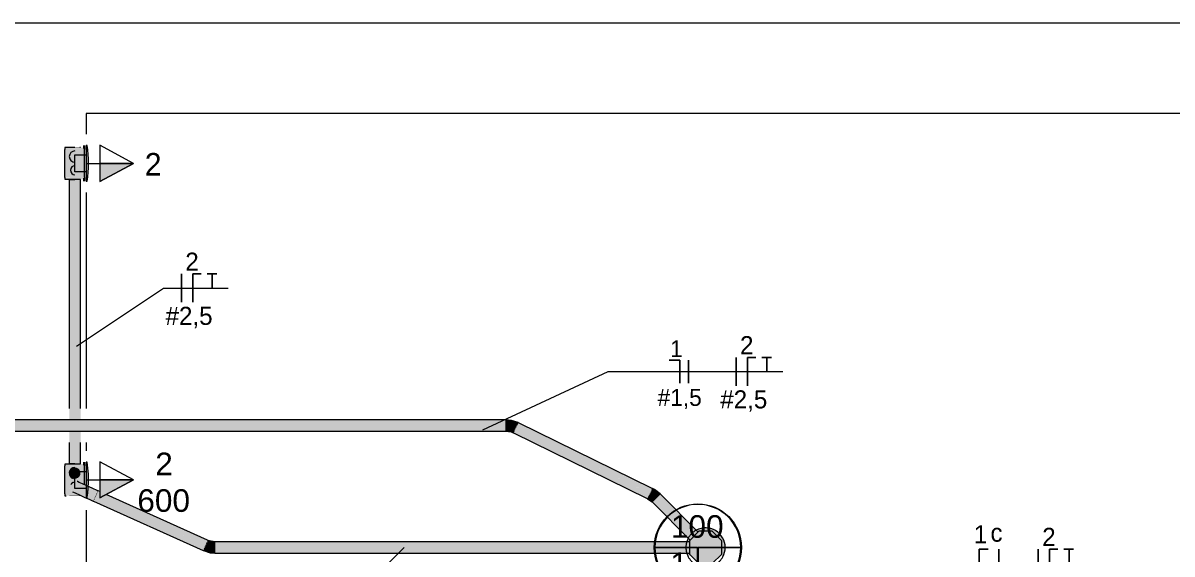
# Model space of a CAD drawing. Header units: metres. Extents: x 42.2 to 73.1, y -1.3 to 59.8.
# Drawn here: x 45.646 to 48.188, y 58.197 to 59.372 of the extents above; entities that cross this region are included whole.
import ezdxf

# ---------------------------------------------------------------- set-up
doc = ezdxf.new("R2010")
doc.units = ezdxf.units.M
doc.linetypes.add('Hidden 1_5', pattern=[0.0022, 0.0015, -0.0007])
for name, color, linetype, lineweight in [('A-ANNO-NOTE', 7, 'Continuous', 18), ('A-DETL', 7, 'Hidden 1_5', 18), ('A-GENM', 7, 'Continuous', 18), ('ARQ-PAR', 7, 'Continuous', 18), ('Dispositivos elétricos', 7, 'Continuous', 70), ('E-LITE-EQPM-IDEN', 7, 'Continuous', 9), ('E-POWR-CNDT', 7, 'Continuous', 35), ('Identificadores de dispositivos elétricos', 7, 'Continuous', 9)]:
    doc.layers.add(name, color=color, linetype=linetype, lineweight=lineweight)
for name, color, linetype, lineweight, true_color in [('BASE ELETRICO__dwg', 7, 'Continuous', 18, 0x767676), ('Fase', 1, 'Continuous', 25, 0xff0000), ('Neutro', 5, 'Continuous', 25, 0x0000ff), ('Terra', 3, 'Continuous', 25, 0x00ff00)]:
    doc.layers.add(name, color=color, linetype=linetype, lineweight=lineweight, true_color=true_color)
doc.styles.add('Arial', font='arial.ttf', dxfattribs={"height": 0.05})
doc.styles.add('Century Gothic', font='GOTHIC.TTF', dxfattribs={"height": 0.05})
doc.styles.add('Century Gothic_1', font='GOTHIC.TTF', dxfattribs={"height": 0.04})
doc.styles.add('Century Gothic_2', font='GOTHIC.TTF', dxfattribs={"height": 0.0375})

# ---------------------------------------------------------------- blocks, each defined once
blk = doc.blocks.new('BASE ELETRICO__dwg-8227098-PLANTA BAIXA - TÉRREO')
at = {"layer": 'ARQ-PAR', "color": 252, "true_color": 0x8e8e8e}
for p, q in [((42.5858, 59.3718), (52.8299, 59.3718)), ((45.7858, 58.9968), (45.7858, 58.5193)), ((45.7858, 58.4443), (45.7858, 58.4257))]:
    blk.add_line(p, q, dxfattribs=at)
at = {"layer": 'ARQ-PAR', "color": 252, "true_color": 0x8e8e8e, "flags": 128}
for points in [[(49.2058, 59.0363), (49.2058, 59.1718), (45.7858, 59.1718), (45.7858, 59.1257)], [(45.7858, 58.294), (45.7858, 57.2018), (46.7861, 57.2018)]]:
    blk.add_lwpolyline(points, dxfattribs=at)
blk = doc.blocks.new('PVC Corrugado Amarelo_Caixa de Luz 4x2 - Linha Eletroduto Corrugado _Amarelo_-V35-PLANTA BAIXA - TÉRREO')
at = {"layer": 'E-POWR-CNDT', "linetype": 'Hidden 1_5', "lineweight": 18, "true_color": 0xffff00}
for points in [[(-0.0355, 0.0371), (-0.0355, 0.025), (-0.035, 0.025), (-0.035, 0.0371)], [(-0.0155, 0.0475), (-0.0121, 0.0475), (-0.0121, 0.048), (-0.0155, 0.048)], [(-0.0121, 0.0478), (-0.0121, 0.0475), (0, 0.0475), (0, 0.048), (-0.0121, 0.048)], [(0, 0.0475), (0.0121, 0.0476), (0.0121, 0.048), (0, 0.048)], [(0.0121, 0.0475), (0.0155, 0.0475), (0.0155, 0.048), (0.0121, 0.048), (0.0121, 0.0476)], [(0.035, 0.0276), (0.035, 0.025), (0.0355, 0.025), (0.0355, 0.0371), (0.035, 0.0371), (0.035, 0.0282)], [(-0.0395, 0.0028), (-0.0371, 0.0028), (-0.0371, 0.0058), (-0.0395, 0.0058)], [(-0.0371, 0.0028), (-0.031, 0.0028), (-0.0313, 0.0058), (-0.0371, 0.0058)], [(-0.0355, 0.0129), (-0.035, 0.0129), (-0.035, 0.025), (-0.0355, 0.025), (-0.0355, 0.0142)], [(-0.031, 0.0058), (-0.031, 0.0028), (0, 0.0028), (0, 0.0058), (-0.0302, 0.0058)], [(0, 0.0028), (0.031, 0.0028), (0.031, 0.0058), (0, 0.0058)], [(0.031, 0.0058), (0.0313, 0.0028), (0.0371, 0.0028), (0.037, 0.0058), (0.0312, 0.0058)], [(0.035, 0.0129), (0.0355, 0.0129), (0.0355, 0.025), (0.035, 0.025), (0.035, 0.0142)], [(0.0371, 0.0058), (0.0371, 0.0028), (0.0395, 0.0028), (0.0395, 0.0058), (0.0389, 0.0058)]]:
    blk.add_hatch(color=2, dxfattribs=at).paths.add_polyline_path(points)
h = blk.add_hatch(color=2, dxfattribs=at)
h.paths.add_polyline_path([(-0.035, 0.0028), (-0.0349, 0), (-0.031, 0), (-0.0313, 0.0028), (-0.0349, 0.0028)])
h.paths.add_polyline_path([(-0.035, 0.0125), (-0.0349, 0.0058), (-0.031, 0.0058), (-0.0313, 0.0475), (-0.035, 0.0474), (-0.035, 0.0125)])
h = blk.add_hatch(color=2, dxfattribs=at)
h.paths.add_polyline_path([(-0.031, 0.0028), (-0.031, 0), (0.031, 0), (0.031, 0.0028), (-0.0283, 0.0028)])
h.paths.add_polyline_path([(-0.031, 0.0125), (-0.031, 0.0058), (0.031, 0.0058), (0.031, 0.0475), (-0.031, 0.0475), (-0.031, 0.0129)])
h.paths.add_polyline_path([(-0.025, 0.025), (-0.0247, 0.0276), (-0.0237, 0.03), (-0.0217, 0.0324), (-0.02, 0.0337), (-0.0176, 0.0347), (-0.015, 0.035), (-0.0114, 0.0342), (-0.01, 0.0337), (-0.0073, 0.0312), (-0.0063, 0.03), (-0.0053, 0.0276), (-0.005, 0.0247), (-0.0056, 0.0218), (-0.0063, 0.02), (-0.0087, 0.0173), (-0.0104, 0.0162), (-0.0124, 0.0153), (-0.015, 0.015), (-0.0185, 0.0157), (-0.02, 0.0163), (-0.0221, 0.0179), (-0.0237, 0.02), (-0.0248, 0.0235)])
h.paths.add_polyline_path([(0.0025, 0.025), (0.0029, 0.0282), (0.0048, 0.0321), (0.0067, 0.0342), (0.0096, 0.0362), (0.0118, 0.0371), (0.015, 0.0375), (0.0184, 0.037), (0.0221, 0.0352), (0.024, 0.0337), (0.0259, 0.031), (0.0271, 0.0282), (0.0275, 0.025), (0.027, 0.0217), (0.0252, 0.0179), (0.0232, 0.0157), (0.0213, 0.0142), (0.0173, 0.0128), (0.0149, 0.0125), (0.0118, 0.0129), (0.0088, 0.0142), (0.006, 0.0163), (0.0042, 0.0187), (0.0029, 0.0218), (0.0026, 0.0241)])
h = blk.add_hatch(color=2, dxfattribs=at)
h.paths.add_polyline_path([(-0.025, 0.025), (-0.0244, 0.0218), (-0.0237, 0.02), (-0.0221, 0.0179), (-0.0196, 0.0162), (-0.0176, 0.0153), (-0.015, 0.015), (-0.0124, 0.0153), (-0.01, 0.0163), (-0.0073, 0.0187), (-0.0062, 0.0204), (-0.0052, 0.0234), (-0.005, 0.025), (-0.0056, 0.0282), (-0.0063, 0.03), (-0.0079, 0.0321), (-0.011, 0.0341), (-0.0129, 0.0347), (-0.015, 0.035), (-0.0186, 0.0342), (-0.02, 0.0337), (-0.0221, 0.0321), (-0.0237, 0.03), (-0.0248, 0.0266)])
h.paths.add_polyline_path([(0.0025, 0.025), (0.0029, 0.0218), (0.0048, 0.0179), (0.0065, 0.0159), (0.0096, 0.0138), (0.0118, 0.0129), (0.0157, 0.0126), (0.0182, 0.0129), (0.0221, 0.0148), (0.024, 0.0163), (0.0263, 0.0198), (0.0271, 0.0218), (0.0275, 0.025), (0.027, 0.0283), (0.0252, 0.0321), (0.0233, 0.0342), (0.0213, 0.0358), (0.0172, 0.0372), (0.015, 0.0375), (0.0118, 0.0371), (0.0088, 0.0358), (0.006, 0.0337), (0.0038, 0.0303), (0.0028, 0.0276), (0.0027, 0.0267)])
h = blk.add_hatch(color=2, dxfattribs=at)
h.paths.add_polyline_path([(0.031, 0.0104), (0.031, 0.0058), (0.035, 0.0058), (0.0349, 0.0475), (0.031, 0.0475), (0.031, 0.0125)])
h.paths.add_polyline_path([(0.031, 0), (0.035, 0), (0.0349, 0.0028), (0.031, 0.0028)])
at = {"layer": 'E-POWR-CNDT', "lineweight": 18}
for p, q in [((-0.035, 0.0375), (-0.0355, 0.0375)), ((-0.035, 0.0375), (-0.0355, 0.0375)), ((-0.0355, 0.0375), (-0.0355, 0.025)), ((-0.035, 0.0475), (-0.035, 0.025)), ((-0.031, 0.0475), (-0.035, 0.0475)), ((-0.031, 0.0475), (0.031, 0.0475)), ((-0.016, 0.048), (-0.016, 0.0475)), ((-0.0122, 0.048), (-0.016, 0.048)), ((-0.0125, 0.048), (-0.0125, 0.0475)), ((0, 0.048), (-0.0125, 0.048)), ((0.0125, 0.048), (0, 0.048)), ((0.016, 0.048), (0.0122, 0.048)), ((0.0125, 0.0475), (0.0125, 0.048)), ((0.016, 0.0475), (0.016, 0.048)), ((0.035, 0.0475), (0.031, 0.0475)), ((0.035, 0.025), (0.035, 0.0475)), ((0.0355, 0.0375), (0.035, 0.0375)), ((0.0355, 0.0375), (0.035, 0.0375)), ((0.0355, 0.025), (0.0355, 0.0375)), ((0.0355, 0.0371), (0.0355, 0.0375)), ((-0.0371, 0.0058), (-0.0395, 0.0058)), ((-0.0395, 0.0028), (-0.0371, 0.0028)), ((-0.0327, 0.0058), (-0.0371, 0.0058)), ((-0.0371, 0.0028), (-0.031, 0.0028)), ((-0.0355, 0.0142), (-0.0355, 0.0125)), ((0.031, 0.0028), (0.0371, 0.0028)), ((0.0371, 0.0058), (0.0327, 0.0058)), ((0.0355, 0.0125), (0.0355, 0.0142)), ((0.0355, 0.0125), (0.0355, 0.0129)), ((0.0395, 0.0058), (0.0371, 0.0058)), ((0.0371, 0.0028), (0.0395, 0.0028))]:
    blk.add_line(p, q, dxfattribs=at)
for centre, radius in [((-0.015, 0.025), 0.01), ((0.015, 0.025), 0.0125)]:
    blk.add_arc(centre, radius, 360, 180, dxfattribs=at)
blk = doc.blocks.new('PVC Corrugado Amarelo_Caixa de Octogonal 4x4 - PVC Corrugado Amarelo_Caixa de Octogonal 4x4-V3-PLANTA BAIXA - TÉRREO')
at = {"layer": 'Dispositivos elétricos', "linetype": 'Hidden 1_5', "lineweight": 18, "true_color": 0xffff00}
h = blk.add_hatch(color=2, dxfattribs=at)
h.paths.add_polyline_path([(0, -0.0435), (0.0121, -0.0417), (0.0205, -0.0382), (0.0165, -0.0342), (0.0148, -0.0358), (-0.0148, -0.0358), (-0.0165, -0.0342), (-0.0205, -0.0382), (-0.0113, -0.042), (-0.0032, -0.0431)])
h.paths.add_polyline_path([(0.0382, -0.0205), (0.042, -0.0113), (0.0435, 0), (0.042, 0.0113), (0.0377, 0.0218), (0.0308, 0.0308), (0.0218, 0.0377), (0.0113, 0.042), (0, 0.0435), (-0.0121, 0.0417), (-0.0205, 0.0382), (-0.0165, 0.0342), (-0.0148, 0.0358), (0.0148, 0.0358), (0.0358, 0.0148), (0.0358, -0.0148), (0.0342, -0.0165), (0.0371, -0.0194)])
h.paths.add_polyline_path([(-0.0382, -0.0205), (-0.0342, -0.0165), (-0.0358, -0.0148), (-0.0358, -0.0125), (-0.0415, -0.0125), (-0.0388, -0.0191)])
h.paths.add_polyline_path([(-0.0381, 0.0125), (-0.0358, 0.0125), (-0.0358, 0.0148), (-0.0342, 0.0165), (-0.0382, 0.0205), (-0.0414, 0.0125), (-0.04, 0.0125)])
blk.add_hatch(color=2, dxfattribs=at).paths.add_polyline_path([(-0.0148, -0.0358), (0.0148, -0.0358), (0.0358, -0.0148), (0.0358, 0.0148), (0.0148, 0.0358), (-0.0148, 0.0358), (-0.0358, 0.0148), (-0.0358, -0.0148), (-0.0165, -0.0342)])
at = {"layer": 'A-DETL'}
for start, end in [(118.2907, 151.6798), (163.294, 180), (180, 196.706), (208.3005, 241.6995), (298.2907, 331.6811)]:
    blk.add_arc((0, 0), 0.0435, start, end, dxfattribs=at)
at = {"layer": 'Dispositivos elétricos', "lineweight": 18}
for p, q in [((-0.0148, 0.0358), (-0.0358, 0.0148)), ((0.0148, 0.0358), (-0.0148, 0.0358)), ((0.0358, 0.0148), (0.0148, 0.0358)), ((-0.0358, 0.0148), (-0.0358, -0.0148)), ((0.0358, -0.0148), (0.0358, 0.0148)), ((-0.0358, -0.0148), (-0.0148, -0.0358)), ((0.0148, -0.0358), (0.0358, -0.0148)), ((-0.0148, -0.0358), (0.0148, -0.0358))]:
    blk.add_line(p, q, dxfattribs=at)
for start, end in [(360, 118.2252), (151.7453, 163.2285), (331.7467, 360), (196.7715, 208.235), (241.765, 298.2252)]:
    blk.add_arc((0, 0), 0.0435, start, end, dxfattribs=at)
blk = doc.blocks.new('1_a_1 Tomada 2P_T_Conjunto 4x2 - a_ Tomada 2P_T 10A-V44-PLANTA BAIXA - TÉRREO')
at = {"layer": 'A-GENM', "true_color": 0xfbfbfb}
for points in [[(0.0395, 0.002), (0, 0.0051), (-0.0395, 0.002), (-0.0395, 0), (0.0395, 0)], [(0.0185, 0.0051), (0.0185, 0.0056), (-0.0185, 0.0056), (-0.0185, 0.0037), (0, 0.0051), (0.0185, 0.0037)]]:
    blk.add_hatch(color=7, dxfattribs=at).paths.add_polyline_path(points)
at = {"layer": 'A-DETL'}
blk.add_line((-0.0175, -0.0114), (-0.0173, -0.0114), dxfattribs=at)
at = {"layer": 'A-GENM'}
for p, q in [((-0.0395, 0.002), (-0.0395, 0)), ((-0.0395, 0), (0, 0)), ((0, 0), (0.0395, 0)), ((0.0395, 0), (0.0395, 0.002))]:
    blk.add_line(p, q, dxfattribs=at)
blk.add_arc((0, -0.2479), 0.253, 81.0302, 98.9698, dxfattribs=at)
blk = doc.blocks.new('1_a_1 Tomada 2P_T_Conjunto 4x2 - a_ Tomada 2P_T 10A-8295509-PLANTA BAIXA - TÉRREO')
at = {"layer": 'A-GENM', "true_color": 0xfbfbfb}
for points in [[(0.0145, 0.004), (0, 0.0051), (-0.0395, 0.002), (-0.0395, 0), (0.0126, 0), (0.0133, 0.0015)], [(0.0152, 0.0056), (-0.0185, 0.0056), (-0.0185, 0.0037), (0, 0.0051), (0.0145, 0.0041), (0.015, 0.0051)]]:
    blk.add_hatch(color=7, dxfattribs=at).paths.add_polyline_path(points)
at = {"layer": 'A-DETL'}
for p, q in [((0.0395, 0), (0.0395, 0.002)), ((0.0126, 0), (0.0395, 0))]:
    blk.add_line(p, q, dxfattribs=at)
blk.add_arc((0, -0.2479), 0.253, 81.0302, 86.7031, dxfattribs=at)
at = {"layer": 'A-GENM'}
for p, q in [((-0.0395, 0.002), (-0.0395, 0)), ((-0.0395, 0), (0, 0)), ((0, 0), (0.0126, 0))]:
    blk.add_line(p, q, dxfattribs=at)
blk.add_arc((0, -0.2479), 0.253, 86.7144, 98.9698, dxfattribs=at)
blk = doc.blocks.new('PVC Corrugado Amarelo_Caixa de Luz 4x2 - Linha Eletroduto Corrugado _Amarelo_-V36-PLANTA BAIXA - TÉRREO')
at = {"layer": 'E-POWR-CNDT', "linetype": 'Hidden 1_5', "lineweight": 18, "true_color": 0xffff00}
for points in [[(-0.0355, 0.0338), (-0.0355, 0.025), (-0.035, 0.025), (-0.035, 0.0371), (-0.0355, 0.0371), (-0.0355, 0.0342)], [(-0.035, 0.0347), (-0.0349, 0.0111), (-0.031, 0.0191), (-0.0313, 0.0475), (-0.035, 0.0474), (-0.035, 0.0358)], [(-0.0155, 0.0475), (-0.0121, 0.0475), (-0.0121, 0.048), (-0.0155, 0.048)], [(-0.0121, 0.0478), (-0.0121, 0.0475), (0, 0.0475), (0, 0.048), (-0.0121, 0.048)], [(0, 0.0475), (0.0121, 0.0476), (0.0121, 0.048), (0, 0.048)], [(0.0025, 0.025), (0.0029, 0.0218), (0.0048, 0.0179), (0.0065, 0.0159), (0.0088, 0.0142), (0.0118, 0.0129), (0.0157, 0.0126), (0.0182, 0.0129), (0.0221, 0.0148), (0.024, 0.0163), (0.0263, 0.0198), (0.0271, 0.0218), (0.0275, 0.025), (0.0271, 0.0282), (0.0252, 0.0321), (0.0233, 0.0342), (0.0213, 0.0358), (0.0172, 0.0372), (0.015, 0.0375), (0.0118, 0.0371), (0.0088, 0.0358), (0.006, 0.0337), (0.0038, 0.0303), (0.0028, 0.0276), (0.0027, 0.0267)], [(0.0121, 0.048), (0.0121, 0.0475), (0.0155, 0.0475), (0.0155, 0.048), (0.0139, 0.048)], [(0.035, 0.025), (0.035, 0.025), (0.0355, 0.025), (0.0355, 0.0371), (0.035, 0.0371), (0.035, 0.0282)], [(-0.0395, 0.0058), (-0.0395, 0.0028), (-0.0385, 0.0028), (-0.0372, 0.0058), (-0.0389, 0.0058)], [(-0.0355, 0.0168), (-0.0355, 0.0129), (-0.035, 0.0129), (-0.035, 0.025), (-0.0355, 0.025), (-0.0355, 0.0177)], [(-0.0113, 0.0028), (0, 0.0028), (0, 0.0058), (-0.0099, 0.0058), (-0.0109, 0.0037)], [(0, 0.0028), (0.031, 0.0028), (0.031, 0.0058), (0, 0.0058)], [(0.031, 0.0058), (0.0313, 0.0028), (0.0371, 0.0028), (0.037, 0.0058), (0.0312, 0.0058)], [(0.035, 0.0218), (0.035, 0.0129), (0.0355, 0.0129), (0.0355, 0.025), (0.035, 0.025)], [(0.0371, 0.0058), (0.0371, 0.0028), (0.0395, 0.0028), (0.0395, 0.0058), (0.0389, 0.0058)]]:
    blk.add_hatch(color=2, dxfattribs=at).paths.add_polyline_path(points)
h = blk.add_hatch(color=2, dxfattribs=at)
h.paths.add_polyline_path([(-0.031, 0.025), (-0.0308, 0.0195), (-0.0285, 0.025), (-0.0259, 0.0309), (-0.0239, 0.0337), (-0.0214, 0.0356), (-0.0194, 0.0367), (-0.0163, 0.0374), (-0.0121, 0.0371), (-0.0089, 0.0358), (-0.0064, 0.0339), (-0.0046, 0.0318), (-0.0031, 0.0284), (-0.0026, 0.0256), (-0.0029, 0.0222), (-0.0044, 0.0186), (-0.0058, 0.0158), (-0.0077, 0.0111), (-0.0099, 0.0058), (0.031, 0.0058), (0.031, 0.0475), (-0.031, 0.0475), (-0.031, 0.025)])
h.paths.add_polyline_path([(-0.0126, 0), (0.031, 0), (0.031, 0.0028), (-0.0113, 0.0027), (-0.0121, 0.0009)])
h.paths.add_polyline_path([(0.0025, 0.025), (0.0029, 0.0282), (0.0048, 0.0321), (0.0067, 0.0342), (0.0088, 0.0358), (0.0118, 0.0371), (0.015, 0.0375), (0.0184, 0.037), (0.0221, 0.0352), (0.024, 0.0337), (0.0259, 0.031), (0.0271, 0.0282), (0.0275, 0.025), (0.0271, 0.0218), (0.0252, 0.0179), (0.0232, 0.0157), (0.0213, 0.0142), (0.0173, 0.0128), (0.0149, 0.0125), (0.0118, 0.0129), (0.0088, 0.0142), (0.006, 0.0163), (0.0042, 0.0187), (0.0029, 0.0218), (0.0026, 0.0241)])
h = blk.add_hatch(color=2, dxfattribs=at)
h.paths.add_polyline_path([(0.031, 0.0125), (0.031, 0.0058), (0.035, 0.0058), (0.0349, 0.0475), (0.031, 0.0475), (0.031, 0.0125)])
h.paths.add_polyline_path([(0.031, 0), (0.035, 0), (0.0349, 0.0028), (0.031, 0.0028)])
at = {"layer": 'A-DETL'}
blk.add_arc((-0.015, 0.025), 0.01, 15, 59.3551, dxfattribs=at)
at = {"layer": 'E-POWR-CNDT', "lineweight": 18}
for p, q in [((-0.035, 0.0475), (-0.035, 0.0446)), ((-0.031, 0.0475), (-0.035, 0.0475)), ((-0.031, 0.0475), (0.031, 0.0475)), ((-0.016, 0.048), (-0.016, 0.0475)), ((-0.0122, 0.048), (-0.016, 0.048)), ((-0.0125, 0.048), (-0.0125, 0.0475)), ((0, 0.048), (-0.0125, 0.048)), ((0.0125, 0.048), (0, 0.048)), ((0.016, 0.048), (0.0122, 0.048)), ((0.0125, 0.0475), (0.0125, 0.048)), ((0.016, 0.0475), (0.016, 0.048)), ((0.035, 0.0475), (0.031, 0.0475)), ((0.035, 0.025), (0.035, 0.0475)), ((0.0355, 0.0375), (0.035, 0.0375)), ((0.0355, 0.0375), (0.035, 0.0375)), ((0.0355, 0.025), (0.0355, 0.0375)), ((0.031, 0.0028), (0.0371, 0.0028)), ((0.0371, 0.0058), (0.0327, 0.0058)), ((0.0355, 0.0125), (0.0355, 0.0142)), ((0.0395, 0.0058), (0.0371, 0.0058)), ((0.0371, 0.0028), (0.0395, 0.0028))]:
    blk.add_line(p, q, dxfattribs=at)
blk.add_arc((0.015, 0.025), 0.0125, 360, 165, dxfattribs=at)
blk = doc.blocks.new('Tag de Luminárias de Teto 2 - Tag de Luminárias de Teto 2-3493498-PLANTA BAIXA - TÉRREO')
at = {"layer": 'E-LITE-EQPM-IDEN'}
for p, q in [((-0.00386, 0), (0.00386, 0)), ((-0.0038, 0.00001), (0.0038, 0.00001)), ((0, 0), (0, -0.00386)), ((-0.00004, -0.00001), (-0.0038, -0.00001)), ((-0.00004, -0.00381), (-0.00004, -0.00001)), ((0.00004, -0.00001), (0.00004, -0.00381)), ((0.0038, -0.00001), (0.00004, -0.00001))]:
    blk.add_line(p, q, dxfattribs=at)
blk.add_circle((0, 0), 0.00386, dxfattribs=at)
for centre, start, end in [((0, 0.00001), 360, 180), ((0, -0.00001), 180, 269.411), ((0, -0.00001), 270.589, 360)]:
    blk.add_arc(centre, 0.0038, start, end, dxfattribs=at)
blk = doc.blocks.new('Fiação_PEX_Tags Eletrical Fixtures - 2_ FNT-4480792-PLANTA BAIXA - TÉRREO')
at = {"layer": 'Fase'}
blk.add_line((-0.00098, 0.00125), (-0.00098, -0.00125), dxfattribs=at)
at = {"layer": 'Identificadores de dispositivos elétricos'}
blk.add_line((-0.00257, 0), (0.00315, 0), dxfattribs=at)
at = {"layer": 'Neutro'}
for p, q in [((0.00002, 0.00125), (0.00002, -0.00125)), ((0.00002, 0.00125), (0.00002, -0.00077)), ((0.00076, 0.00125), (0.00002, 0.00125))]:
    blk.add_line(p, q, dxfattribs=at)
at = {"layer": 'Terra'}
for p, q in [((0.00215, 0.00125), (0.00129, 0.00125)), ((0.00175, 0.00125), (0.00175, 0))]:
    blk.add_line(p, q, dxfattribs=at)
blk = doc.blocks.new('Fiação_Tags Lighting Fixture - 1_ FN-3746626-PLANTA BAIXA - TÉRREO')
at = {"layer": 'E-LITE-EQPM-IDEN', "color": 5, "lineweight": 25, "true_color": 0x0000ff}
for p, q in [((-0.00128, -0.00164), (-0.00034, -0.00164)), ((-0.00034, -0.00164), (-0.00034, -0.00366))]:
    blk.add_line(p, q, dxfattribs=at)
at = {"layer": 'E-LITE-EQPM-IDEN', "color": 1, "lineweight": 25, "true_color": 0xff0000}
blk.add_line((0.00043, -0.00164), (0.00043, -0.00366), dxfattribs=at)
at = {"layer": 'E-LITE-EQPM-IDEN'}
blk.add_line((-0.0026, -0.00265), (0.0026, -0.00265), dxfattribs=at)
blk = doc.blocks.new('Fiação_PEX_Tags Lighting Fixture - 5_ NR-4481221-PLANTA BAIXA - TÉRREO')
at = {"layer": 'E-LITE-EQPM-IDEN', "color": 5, "lineweight": 25, "true_color": 0x0000ff}
for p, q in [((-0.00113, -0.0014), (-0.00113, -0.0039)), ((-0.00033, -0.0014), (-0.00113, -0.0014))]:
    blk.add_line(p, q, dxfattribs=at)
at = {"layer": 'E-LITE-EQPM-IDEN', "lineweight": 25}
blk.add_line((0.00059, -0.0014), (0.00059, -0.00265), dxfattribs=at)
at = {"layer": 'E-LITE-EQPM-IDEN'}
for p in [(-0.00312, -0.00265), (-0.00312, -0.00265), (-0.00312, -0.00265), (-0.00312, -0.00265), (-0.00312, -0.00265), (-0.00312, -0.00265), (-0.00312, -0.00265), (-0.00312, -0.00265), (-0.00312, -0.00265), (-0.00312, -0.00265), (-0.00312, -0.00265), (-0.00312, -0.00265), (-0.00312, -0.00265), (-0.00312, -0.00265), (-0.00312, -0.00265), (-0.00312, -0.00265), (-0.00312, -0.00265), (-0.00312, -0.00265), (-0.00312, -0.00265), (-0.00312, -0.00265), (-0.00312, -0.00265), (-0.00312, -0.00265), (-0.00268, -0.00265)]:
    blk.add_line(p, (0.0026, -0.00265), dxfattribs=at)

msp = doc.modelspace()

# ---------------------------------------------------------------- hatches: boundary and pattern name
at = {"layer": 'A-ANNO-NOTE'}
for points in [[(45.8158, 59.0213), (45.8908, 59.0613), (45.8158, 59.0613), (45.8158, 59.0303)], [(45.8158, 58.3213), (45.8908, 58.3613), (45.8158, 58.3613), (45.8158, 58.3214)]]:
    msp.add_hatch(color=256, dxfattribs=at).paths.add_polyline_path(points)
at = {"layer": 'E-POWR-CNDT', "true_color": 0xffff00}
h = msp.add_hatch(color=2, dxfattribs=at)
h.paths.add_polyline_path([(45.7487, 58.3967), (45.7608, 58.3967), (45.7608, 58.4693), (45.7483, 58.4693), (45.7483, 58.3967)])
h.paths.add_polyline_path([(45.7489, 58.4943), (45.7608, 58.4943), (45.7608, 59.0258), (45.7483, 59.0258), (45.7483, 58.4943), (45.7487, 58.4943)])
h = msp.add_hatch(color=2, dxfattribs=at)
h.paths.add_polyline_path([(45.7716, 58.3967), (45.7733, 58.3967), (45.7733, 58.4693), (45.7608, 58.4693), (45.7608, 58.3967), (45.7696, 58.3967)])
h.paths.add_polyline_path([(45.7729, 58.4943), (45.7733, 58.4943), (45.7733, 59.0258), (45.7608, 59.0258), (45.7608, 58.4943), (45.7718, 58.4943)])
for points in [[(46.7129, 58.4818), (46.7129, 58.4943), (44.1486, 58.4943), (44.1486, 58.4818), (46.686, 58.4818)], [(45.6429, 58.4693), (46.7129, 58.4693), (46.7129, 58.4818), (44.1486, 58.4818), (44.1486, 58.4693), (44.9475, 58.4693)], [(46.7139, 58.4693), (46.7139, 58.4943), (46.7129, 58.4942), (46.7129, 58.4693)], [(46.7313, 58.465), (46.7421, 58.4876), (46.7414, 58.4879), (46.7306, 58.4654)], [(47.0322, 58.3312), (47.0375, 58.3425), (46.7423, 58.4875), (46.7368, 58.4763), (47.0213, 58.3366)], [(47.0267, 58.32), (47.0322, 58.3312), (46.7368, 58.4763), (46.7315, 58.465), (47.0259, 58.3203)], [(45.8064, 58.3258), (45.8114, 58.3373), (45.7988, 58.3426), (45.7768, 58.3527), (45.7676, 58.3567), (45.7652, 58.3578), (45.7608, 58.3587), (45.7586, 58.3585), (45.7555, 58.3575), (45.7528, 58.3557), (45.7508, 58.3537), (45.7494, 58.3514), (45.806, 58.326)], [(45.8013, 58.3144), (45.8064, 58.3258), (45.7494, 58.3514), (45.7485, 58.3483), (45.7484, 58.3449), (45.7494, 58.3413), (45.7511, 58.3385), (45.7537, 58.3361), (45.7572, 58.3342), (45.7667, 58.3303), (45.78, 58.3241), (45.7946, 58.3177), (45.8005, 58.3148)], [(45.8073, 58.3254), (45.8123, 58.3369), (45.8115, 58.3372), (45.8064, 58.3258)], [(47.0276, 58.3195), (47.0384, 58.3421), (47.0377, 58.3424), (47.0269, 58.3199), (47.0274, 58.3196)], [(47.0376, 58.3124), (47.0552, 58.3301), (47.0473, 58.3368), (47.0386, 58.342), (47.0278, 58.3194), (47.0337, 58.3157), (47.0373, 58.3126)], [(47.0383, 58.3117), (47.056, 58.3294), (47.0552, 58.3301), (47.0376, 58.3124), (47.038, 58.312)], [(47.1305, 58.2371), (47.1393, 58.246), (47.056, 58.3294), (47.0471, 58.3205), (47.1206, 58.2471)], [(45.8022, 58.314), (45.8073, 58.3254), (45.8064, 58.3258), (45.8015, 58.3143)], [(46.0442, 58.2052), (46.0493, 58.2166), (45.8073, 58.3254), (45.8024, 58.3139), (46.0433, 58.2056)], [(47.1216, 58.2283), (47.1305, 58.2371), (47.0471, 58.3205), (47.0383, 58.3117), (47.1213, 58.2286)], [(46.0451, 58.2048), (46.0552, 58.2277), (46.0544, 58.228), (46.0444, 58.2052), (46.0449, 58.2049)], [(46.0707, 58.1993), (46.0707, 58.2243), (46.0626, 58.2252), (46.0553, 58.2276), (46.0453, 58.2048), (46.0581, 58.2007), (46.0667, 58.1998)], [(46.0717, 58.1993), (46.0717, 58.2243), (46.0707, 58.2241), (46.0707, 58.1993)], [(47.12, 58.2118), (47.12, 58.2243), (46.0717, 58.2243), (46.0717, 58.2118), (47.0771, 58.2118)], [(46.7315, 58.1993), (47.12, 58.1993), (47.12, 58.2118), (46.0717, 58.2118), (46.0717, 58.1993), (46.7313, 58.1993)]]:
    msp.add_hatch(color=2, dxfattribs=at).paths.add_polyline_path(points)
h = msp.add_hatch(color=2, dxfattribs=at)
h.paths.add_polyline_path([(46.7304, 58.4655), (46.7412, 58.488), (46.7275, 58.4928), (46.7176, 58.4939), (46.7139, 58.4939), (46.7139, 58.4693), (46.7235, 58.4679), (46.73, 58.4656)])
h.paths.add_polyline_path([(46.7139, 58.4939), (46.7176, 58.4939), (46.7139, 58.4943), (46.7139, 58.4939)])
h = msp.add_hatch(color=2, dxfattribs=at)
h.paths.add_polyline_path([(46.0493, 58.2166), (46.0543, 58.2281), (45.83, 58.3289), (45.8161, 58.3214), (46.034, 58.2235)])
h.paths.add_polyline_path([(45.8158, 58.3216), (45.8158, 58.3353), (45.8123, 58.3366), (45.8073, 58.3254)])

# ---------------------------------------------------------------- linework, layer by layer
at = {"layer": 'A-ANNO-NOTE', "lineweight": 9}
for p, q in [((45.8908, 59.0613), (45.8158, 59.1013)), ((45.8158, 59.1013), (45.8158, 59.0613)), ((45.8908, 59.0613), (45.8158, 59.1013)), ((45.8158, 59.1013), (45.8158, 59.0213)), ((45.7608, 59.08), (45.7858, 59.08)), ((45.7608, 59.0425), (45.7608, 59.08)), ((45.7858, 59.08), (45.7858, 59.0425)), ((45.7858, 59.0425), (45.7608, 59.0425)), ((45.7858, 59.0613), (45.8158, 59.0613)), ((45.8158, 59.0213), (45.8908, 59.0613)), ((45.8908, 59.0613), (45.8158, 59.0613)), ((45.8158, 59.0613), (45.8158, 59.0213)), ((45.8158, 59.0613), (45.8908, 59.0613)), ((45.8908, 59.0613), (45.8158, 59.0213)), ((45.7608, 58.38), (45.7858, 58.38)), ((45.7608, 58.3425), (45.7608, 58.38)), ((45.7858, 58.38), (45.7858, 58.3425)), ((45.8908, 58.3613), (45.8158, 58.4013)), ((45.8158, 58.4013), (45.8158, 58.3613)), ((45.8908, 58.3613), (45.8158, 58.4013)), ((45.8158, 58.4013), (45.8158, 58.3213)), ((45.7858, 58.3613), (45.8158, 58.3613)), ((45.8158, 58.3213), (45.8908, 58.3613)), ((45.8908, 58.3613), (45.8158, 58.3613)), ((45.8158, 58.3613), (45.8158, 58.3213)), ((45.8158, 58.3613), (45.8908, 58.3613)), ((45.8908, 58.3613), (45.8158, 58.3213)), ((45.7858, 58.3425), (45.7608, 58.3425))]:
    msp.add_line(p, q, dxfattribs=at)
at = {"layer": 'E-LITE-EQPM-IDEN'}
msp.add_line((47.1123, 58.2118), (47.2354, 58.2118), dxfattribs=at)
at = {"layer": 'E-POWR-CNDT', "color": 57, "lineweight": 18, "true_color": 0x808040}
for p, q in [((45.7483, 59.0258), (45.7483, 58.5193)), ((45.7733, 59.0258), (45.7483, 59.0258)), ((45.7733, 58.5193), (45.7733, 59.0258)), ((46.7129, 58.4943), (44.1486, 58.4943)), ((46.7139, 58.4943), (46.7129, 58.4943)), ((46.7423, 58.4875), (46.7414, 58.4879)), ((47.0377, 58.3424), (46.7423, 58.4875)), ((44.1486, 58.4693), (46.7129, 58.4693)), ((46.7129, 58.4693), (46.7139, 58.4693)), ((46.7304, 58.4655), (46.7313, 58.465)), ((46.7313, 58.465), (47.0267, 58.32)), ((45.7483, 58.4443), (45.7483, 58.3967)), ((45.7733, 58.3967), (45.7733, 58.4443)), ((45.7483, 58.3967), (45.7733, 58.3967)), ((45.8124, 58.3368), (45.8115, 58.3372)), ((45.8158, 58.3353), (45.8124, 58.3368)), ((46.0544, 58.228), (45.83, 58.3289)), ((47.0386, 58.342), (47.0377, 58.3424)), ((47.056, 58.3294), (47.0552, 58.3301)), ((47.1393, 58.246), (47.056, 58.3294)), ((45.8013, 58.3144), (45.8022, 58.314)), ((45.8022, 58.314), (46.0442, 58.2052)), ((47.0267, 58.32), (47.0276, 58.3195)), ((47.0376, 58.3124), (47.0383, 58.3117)), ((47.0383, 58.3117), (47.1216, 58.2283)), ((46.0553, 58.2276), (46.0544, 58.228)), ((46.0442, 58.2052), (46.0451, 58.2048)), ((46.0717, 58.2243), (46.0707, 58.2243)), ((47.12, 58.2243), (46.0717, 58.2243)), ((46.0707, 58.1993), (46.0717, 58.1993)), ((46.0717, 58.1993), (47.12, 58.1993))]:
    msp.add_line(p, q, dxfattribs=at)
at = {"layer": 'E-POWR-CNDT', "color": 57, "lineweight": 18, "true_color": 0x808040, "flags": 128}
for points in [[(46.7414, 58.4879), (46.7266, 58.493), (46.7139, 58.4943)], [(46.7139, 58.4693), (46.7258, 58.4674), (46.7304, 58.4655)], [(45.8115, 58.3372), (45.7989, 58.3429), (45.7872, 58.3481), (45.7775, 58.3525), (45.7704, 58.3557), (45.7665, 58.3574), (45.7659, 58.3577)], [(45.7557, 58.3349), (45.7575, 58.3341), (45.7627, 58.3317), (45.771, 58.328), (45.7816, 58.3232), (45.7938, 58.3177), (45.8013, 58.3144)], [(47.0552, 58.3301), (47.0429, 58.3397), (47.0386, 58.342)], [(47.0276, 58.3195), (47.0375, 58.3125), (47.0376, 58.3124)], [(46.0707, 58.2243), (46.0587, 58.2263), (46.0553, 58.2276)], [(46.0451, 58.2048), (46.0601, 58.2002), (46.0707, 58.1993)]]:
    msp.add_lwpolyline(points, dxfattribs=at)
at = {"layer": 'Identificadores de dispositivos elétricos'}
for p, q in [((45.7646, 58.6574), (45.9567, 58.7855)), ((46.6635, 58.4719), (46.9401, 58.6007)), ((46.9401, 58.6007), (47.1836, 58.6007)), ((46.489, 58.2118), (46.3069, 58.028))]:
    msp.add_line(p, q, dxfattribs=at)

# ---------------------------------------------------------------- block references
at = {"layer": 'A-DETL'}
for name, p, rotation in [('1_a_1 Tomada 2P_T_Conjunto 4x2 - a_ Tomada 2P_T 10A-V44-PLANTA BAIXA - TÉRREO', (45.7858, 59.0613), 269.9999999999996), ('PVC Corrugado Amarelo_Caixa de Luz 4x2 - Linha Eletroduto Corrugado _Amarelo_-V36-PLANTA BAIXA - TÉRREO', (45.7858, 58.3613), 89.99999999999869), ('1_a_1 Tomada 2P_T_Conjunto 4x2 - a_ Tomada 2P_T 10A-8295509-PLANTA BAIXA - TÉRREO', (45.7858, 58.3613), 269.9999999999996)]:
    msp.add_blockref(name, p, dxfattribs=dict(at, rotation=rotation))
msp.add_blockref('PVC Corrugado Amarelo_Caixa de Octogonal 4x4 - PVC Corrugado Amarelo_Caixa de Octogonal 4x4-V3-PLANTA BAIXA - TÉRREO', (47.1558, 58.2118), dxfattribs=at)
at = {"layer": 'BASE ELETRICO__dwg', "color": 252, "true_color": 0x8e8e8e}
msp.add_blockref('BASE ELETRICO__dwg-8227098-PLANTA BAIXA - TÉRREO', (0, 0), dxfattribs=at)
at = {"layer": 'E-LITE-EQPM-IDEN', "xscale": 24.99999999999999, "yscale": 24.99999999999999, "zscale": 24.99999999999999}
for name, p in [('Fiação_Tags Lighting Fixture - 1_ FN-3746626-PLANTA BAIXA - TÉRREO', (47.1072, 58.667)), ('Tag de Luminárias de Teto 2 - Tag de Luminárias de Teto 2-3493498-PLANTA BAIXA - TÉRREO', (47.1388, 58.2118)), ('Fiação_PEX_Tags Lighting Fixture - 5_ NR-4481221-PLANTA BAIXA - TÉRREO', (47.7894, 58.2432))]:
    msp.add_blockref(name, p, dxfattribs=at)
at = {"layer": 'E-POWR-CNDT', "lineweight": 18, "rotation": 89.99999999999874}
msp.add_blockref('PVC Corrugado Amarelo_Caixa de Luz 4x2 - Linha Eletroduto Corrugado _Amarelo_-V35-PLANTA BAIXA - TÉRREO', (45.7858, 59.0613), dxfattribs=at)
at = {"layer": 'Identificadores de dispositivos elétricos', "color": 1, "true_color": 0xff0000, "xscale": 24.99999999999999, "yscale": 24.99999999999999, "zscale": 24.99999999999999}
for p in [(46.0209, 58.7855), (47.2479, 58.6008), (47.9162, 58.1769)]:
    msp.add_blockref('Fiação_PEX_Tags Eletrical Fixtures - 2_ FNT-4480792-PLANTA BAIXA - TÉRREO', p, dxfattribs=at)

# ---------------------------------------------------------------- texts
at = {"layer": 'E-LITE-EQPM-IDEN', "attachment_point": 1}
for s, insert, char_height, width, style in [('1', (47.0774, 58.6703), 0.0375, 0.036076, 'Century Gothic_2'), ('#1,5', (47.0498, 58.5624), 0.0375, 0.136287, 'Century Gothic_2'), ('100', (47.0792, 58.2832), 0.05, 0.144304, 'Arial'), ('1', (47.7492, 58.2611), 0.04, 0.03808, 'Century Gothic_1'), ('c', (47.786, 58.2645), 0.04, 0.046097, 'Century Gothic_1'), ('1', (47.0781, 58.201), 0.05, 0.048101, 'Arial')]:
    msp.add_mtext(s, dxfattribs=dict(at, insert=insert, char_height=char_height, width=width, style=style))
at = {"layer": 'Identificadores de dispositivos elétricos', "attachment_point": 1}
for s, insert, char_height, width, style in [('2', (45.9154, 59.0843), 0.05, 0.048101, 'Century Gothic'), ('2', (46.0051, 58.864), 0.04, 0.03808, 'Century Gothic_1'), ('#2,5', (45.9613, 58.7441), 0.04, 0.144304, 'Century Gothic_1'), ('2', (47.232, 58.6792), 0.04, 0.03808, 'Century Gothic_1'), ('#2,5', (47.1883, 58.5593), 0.04, 0.144304, 'Century Gothic_1'), ('2', (45.9386, 58.4216), 0.05, 0.048101, 'Arial'), ('600', (45.8989, 58.3406), 0.05, 0.144304, 'Arial'), ('2', (47.9004, 58.2553), 0.04, 0.03808, 'Century Gothic_1')]:
    msp.add_mtext(s, dxfattribs=dict(at, insert=insert, char_height=char_height, width=width, style=style))

doc.saveas('drawing.dxf')
